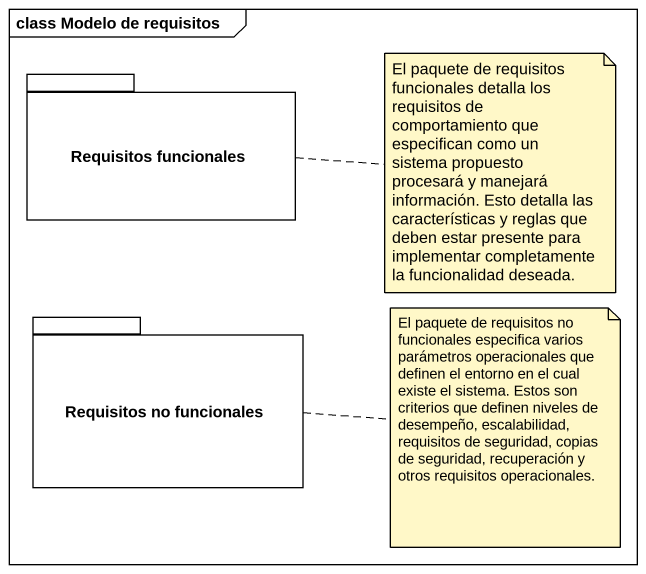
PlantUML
@startuml
mainframe class Modelo de requisitos
package "Requisitos funcionales" as Requisitos_funcionales {
}
package "Requisitos no funcionales" as Requisitos_no_funcionales {
}
note right of Requisitos_funcionales : El paquete de requisitos funcionales detalla los requisitos de comportamiento que especifican como un sistema propuesto procesará y manejará información. Esto detalla las características y reglas que deben estar presente para implementar completamente la funcionalidad deseada.
note right of Requisitos_no_funcionales : El paquete de requisitos no funcionales especifica varios parámetros operacionales que definen el entorno en el cual existe el sistema. Estos son criterios que definen niveles de desempeño, escalabilidad, requisitos de seguridad, copias de seguridad, recuperación y otros requisitos operacionales.
@enduml
